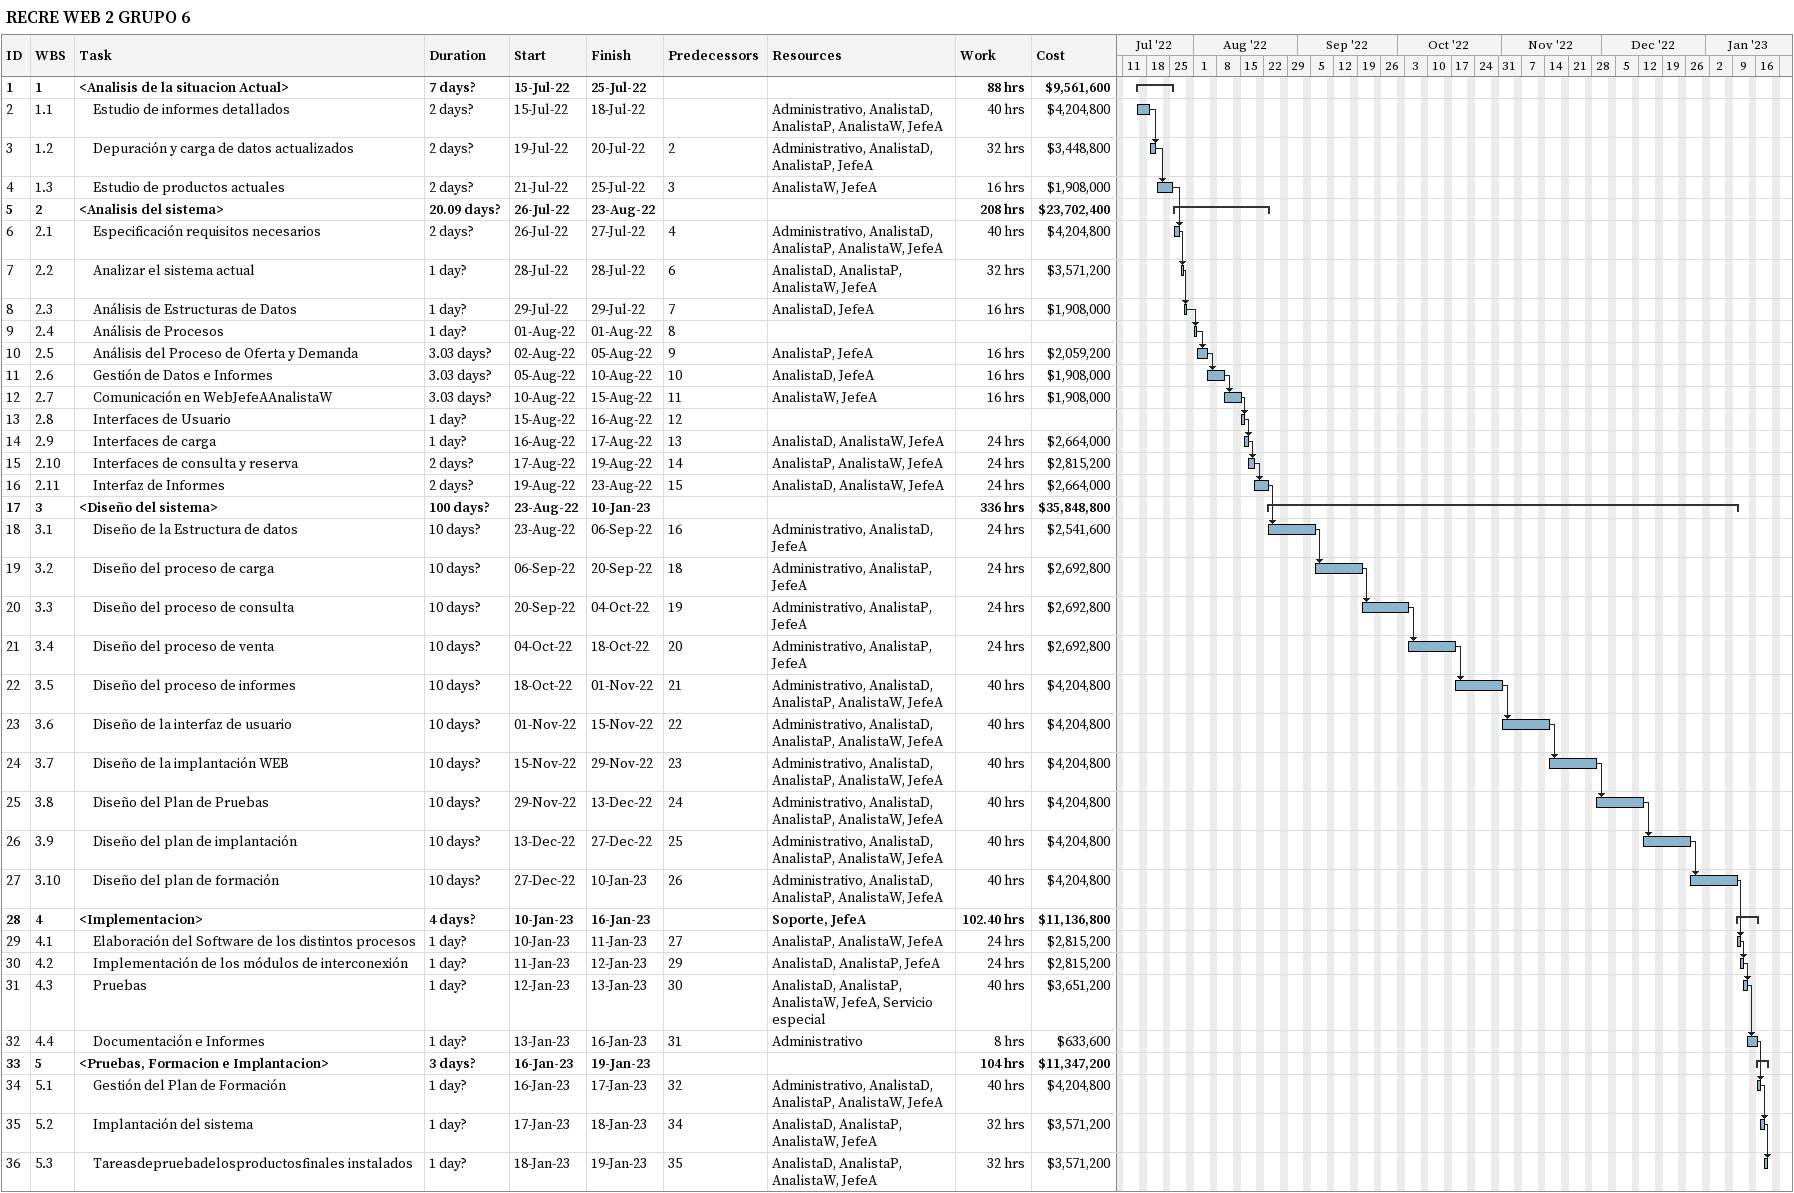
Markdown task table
RECRE WEB 2 GRUPO 6

| ID | WBS | Task | Duration | Start | Finish | Predecessors | Resources | Work (h) | Cost ($) |
|---|---|---|---|---|---|---|---|---|---|
| 1 | 1 | **<Analisis de la situacion Actual>** | 7d? | 2022-07-15 | 2022-07-25 |  |  | 88 | 9561600 |
| 2 | 1.1 | Estudio de informes detallados | 2d? | 2022-07-15 | 2022-07-18 |  | Administrativo, AnalistaD, AnalistaP, AnalistaW, JefeA | 40 | 4204800 |
| 3 | 1.2 | Depuración y carga de datos actualizados | 2d? | 2022-07-19 | 2022-07-20 | 2 | Administrativo, AnalistaD, AnalistaP, JefeA | 32 | 3448800 |
| 4 | 1.3 | Estudio de productos actuales | 2d? | 2022-07-21 | 2022-07-25 | 3 | AnalistaW, JefeA | 16 | 1908000 |
| 5 | 2 | **<Analisis del sistema>** | 20.09d? | 2022-07-26 | 2022-08-23 |  |  | 208 | 23702400 |
| 6 | 2.1 | Especificación requisitos necesarios | 2d? | 2022-07-26 | 2022-07-27 | 4 | Administrativo, AnalistaD, AnalistaP, AnalistaW, JefeA | 40 | 4204800 |
| 7 | 2.2 | Analizar el sistema actual | 1d? | 2022-07-28 | 2022-07-28 | 6 | AnalistaD, AnalistaP, AnalistaW, JefeA | 32 | 3571200 |
| 8 | 2.3 | Análisis de Estructuras de Datos | 1d? | 2022-07-29 | 2022-07-29 | 7 | AnalistaD, JefeA | 16 | 1908000 |
| 9 | 2.4 | Análisis de Procesos | 1d? | 2022-08-01 | 2022-08-01 | 8 |  |  |  |
| 10 | 2.5 | Análisis del Proceso de Oferta y Demanda | 3.03d? | 2022-08-02 | 2022-08-05 | 9 | AnalistaP, JefeA | 16 | 2059200 |
| 11 | 2.6 | Gestión de Datos e Informes | 3.03d? | 2022-08-05 | 2022-08-10 | 10 | AnalistaD, JefeA | 16 | 1908000 |
| 12 | 2.7 | Comunicación en WebJefeAAnalistaW | 3.03d? | 2022-08-10 | 2022-08-15 | 11 | AnalistaW, JefeA | 16 | 1908000 |
| 13 | 2.8 | Interfaces de Usuario | 1d? | 2022-08-15 | 2022-08-16 | 12 |  |  |  |
| 14 | 2.9 | Interfaces de carga | 1d? | 2022-08-16 | 2022-08-17 | 13 | AnalistaD, AnalistaW, JefeA | 24 | 2664000 |
| 15 | 2.10 | Interfaces de consulta y reserva | 2d? | 2022-08-17 | 2022-08-19 | 14 | AnalistaP, AnalistaW, JefeA | 24 | 2815200 |
| 16 | 2.11 | Interfaz de Informes | 2d? | 2022-08-19 | 2022-08-23 | 15 | AnalistaD, AnalistaW, JefeA | 24 | 2664000 |
| 17 | 3 | **<Diseño del sistema>** | 100d? | 2022-08-23 | 2023-01-10 |  |  | 336 | 35848800 |
| 18 | 3.1 | Diseño de la Estructura de datos | 10d? | 2022-08-23 | 2022-09-06 | 16 | Administrativo, AnalistaD, JefeA | 24 | 2541600 |
| 19 | 3.2 | Diseño del proceso de carga | 10d? | 2022-09-06 | 2022-09-20 | 18 | Administrativo, AnalistaP, JefeA | 24 | 2692800 |
| 20 | 3.3 | Diseño del proceso de consulta | 10d? | 2022-09-20 | 2022-10-04 | 19 | Administrativo, AnalistaP, JefeA | 24 | 2692800 |
| 21 | 3.4 | Diseño del proceso de venta | 10d? | 2022-10-04 | 2022-10-18 | 20 | Administrativo, AnalistaP, JefeA | 24 | 2692800 |
| 22 | 3.5 | Diseño del proceso de informes | 10d? | 2022-10-18 | 2022-11-01 | 21 | Administrativo, AnalistaD, AnalistaP, AnalistaW, JefeA | 40 | 4204800 |
| 23 | 3.6 | Diseño de la interfaz de usuario | 10d? | 2022-11-01 | 2022-11-15 | 22 | Administrativo, AnalistaD, AnalistaP, AnalistaW, JefeA | 40 | 4204800 |
| 24 | 3.7 | Diseño de la implantación WEB | 10d? | 2022-11-15 | 2022-11-29 | 23 | Administrativo, AnalistaD, AnalistaP, AnalistaW, JefeA | 40 | 4204800 |
| 25 | 3.8 | Diseño del Plan de Pruebas | 10d? | 2022-11-29 | 2022-12-13 | 24 | Administrativo, AnalistaD, AnalistaP, AnalistaW, JefeA | 40 | 4204800 |
| 26 | 3.9 | Diseño del plan de implantación | 10d? | 2022-12-13 | 2022-12-27 | 25 | Administrativo, AnalistaD, AnalistaP, AnalistaW, JefeA | 40 | 4204800 |
| 27 | 3.10 | Diseño del plan de formación | 10d? | 2022-12-27 | 2023-01-10 | 26 | Administrativo, AnalistaD, AnalistaP, AnalistaW, JefeA | 40 | 4204800 |
| 28 | 4 | **<Implementacion>** | 4d? | 2023-01-10 | 2023-01-16 |  | Soporte, JefeA | 102.40 | 11136800 |
| 29 | 4.1 | Elaboración del Software de los distintos procesos | 1d? | 2023-01-10 | 2023-01-11 | 27 | AnalistaP, AnalistaW, JefeA | 24 | 2815200 |
| 30 | 4.2 | Implementación de los módulos de interconexión | 1d? | 2023-01-11 | 2023-01-12 | 29 | AnalistaD, AnalistaP, JefeA | 24 | 2815200 |
| 31 | 4.3 | Pruebas | 1d? | 2023-01-12 | 2023-01-13 | 30 | AnalistaD, AnalistaP, AnalistaW, JefeA, Servicio especial | 40 | 3651200 |
| 32 | 4.4 | Documentación e Informes | 1d? | 2023-01-13 | 2023-01-16 | 31 | Administrativo | 8 | 633600 |
| 33 | 5 | **<Pruebas, Formacion e Implantacion>** | 3d? | 2023-01-16 | 2023-01-19 |  |  | 104 | 11347200 |
| 34 | 5.1 | Gestión del Plan de Formación | 1d? | 2023-01-16 | 2023-01-17 | 32 | Administrativo, AnalistaD, AnalistaP, AnalistaW, JefeA | 40 | 4204800 |
| 35 | 5.2 | Implantación del sistema | 1d? | 2023-01-17 | 2023-01-18 | 34 | AnalistaD, AnalistaP, AnalistaW, JefeA | 32 | 3571200 |
| 36 | 5.3 | Tareasdepruebadelosproductosfinales instalados | 1d? | 2023-01-18 | 2023-01-19 | 35 | AnalistaD, AnalistaP, AnalistaW, JefeA | 32 | 3571200 |
